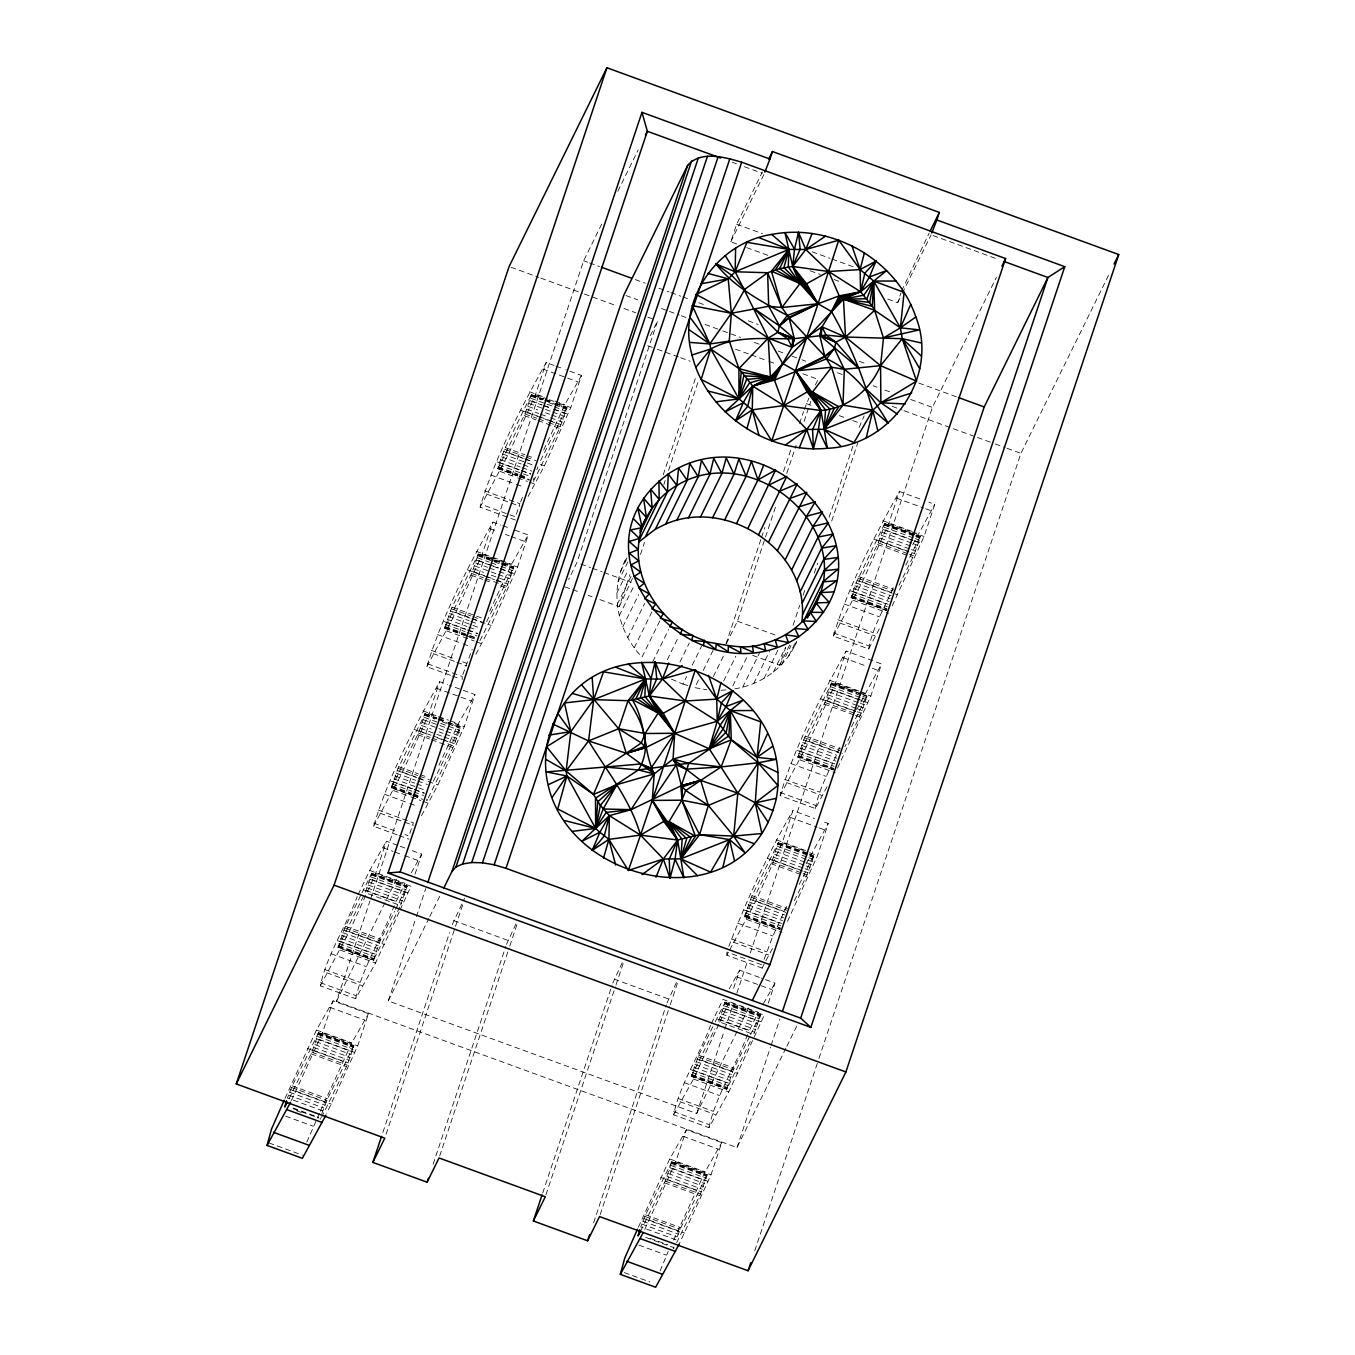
<?xml version="1.0" encoding="UTF-8"?>
<svg xmlns="http://www.w3.org/2000/svg" width="1355" height="1355" viewBox="0 0 1355 1355"><rect width="100%" height="100%" fill="white"/><g stroke="black" fill="none" stroke-linecap="round" stroke-linejoin="round"><path stroke-width="0.75" stroke-dasharray="5 3.75" d="M399.2 911.966L375.538 962.998L355.637 998.737L320.322 985.847C326.995 954.343 346.118 926.634 357.212 896.553M355.637 998.737C362.801 965.912 382.703 937.016 394.254 905.614M397.134 834.883L373.574 826.279C388.766 775.805 413.986 727.838 439.647 681.684L447.506 684.546M450.402 675.315L426.842 666.711C442.035 616.237 467.238 568.27 492.915 522.115L500.757 524.978M462.174 679.617L462.224 676.433L426.91 663.543M515.425 520.049L480.11 507.143C495.286 456.669 520.506 408.702 546.184 362.547L554.026 365.41M719.708 1022.263L728.939 1002.293L764.271 1015.2L728.804 1091.927L708.919 1127.682L673.587 1114.792C680.278 1083.272 699.383 1055.579 710.494 1025.481M708.919 1127.682C716.067 1094.857 735.985 1065.962 747.537 1034.543M726.856 955.224L726.907 952.04L762.238 964.946L762.171 968.114L726.856 955.224L755.819 901.041L782.208 842.725L792.929 810.612L814.507 818.505M827.058 786.747L815.439 808.545L780.107 795.656C795.3 745.165 820.52 697.198 846.181 651.044L881.512 663.95L870.791 696.063L836.238 770.944M815.439 808.545C819.216 786.391 831.953 766.761 840.32 746.08M879.293 628.923L868.707 648.977L833.376 636.088C848.569 585.597 873.772 537.63 899.449 491.475L921.044 499.368M868.707 648.977C872.654 626.146 885.899 605.956 894.452 584.598M399.759 907.139L373.37 960.339L338.039 947.45L344.763 927.904L361.057 894.656M373.37 960.339L380.078 940.793L394.559 911.271M391.307 787.882L398.014 768.336L425.148 713.526L418.424 733.089L391.307 787.882L410.938 795.046M428.299 797.841L453.756 745.978L460.124 728.329L460.463 726.432L448.454 722.3M474.25 638.899L444.576 628.313L471.692 573.521L478.4 553.958L499.995 561.851M479.941 640.627L506.296 588.002L513.376 568.761L513.731 566.864L501.96 562.562M750.28 1041.673L726.636 1089.284L691.321 1076.395L698.028 1056.832L714.339 1023.601M726.636 1089.284L733.36 1069.739L749.654 1036.49M744.573 916.827L751.297 897.264L778.414 842.471L771.706 862.017L744.573 916.827L779.904 929.716M794.386 900.719L807.038 874.923L812.035 861.628L813.745 855.361L809.579 854.09M833.41 769.979L797.841 757.259L824.958 702.466L831.682 682.903L867.014 695.793L860.29 715.355L844.91 746.74M289.191 1098.498L311.904 1052.225L318.611 1032.662L353.943 1045.552L347.236 1065.115L320.356 1119.738M371.846 873.687L407.211 885.984L400.487 905.547L365.173 892.657L371.846 873.687L407.178 886.577M444.576 628.313L451.283 608.768L478.4 553.958M517.458 475.91L497.827 468.745L499.538 462.478L505.28 447.607L531.431 394.559L543.44 398.692M497.827 468.745L524.961 413.953L531.668 394.39M533.396 481.482L559.547 428.434L566.644 409.193L567 407.296L555.228 402.994M640.627 1231.153L665.17 1181.154L671.894 1161.608L707.208 1174.497L700.501 1194.06L675.044 1245.906M725.111 1002.632L760.477 1014.929L753.77 1034.492L718.438 1021.585L725.111 1002.632L760.443 1015.522M797.841 757.259L804.548 737.696L831.682 682.903M886.441 610.58L851.109 597.691L854.802 585.75L884.696 523.504L914.388 534.073M851.109 597.691L878.226 542.898L884.934 523.335M899.076 585.309L913.558 555.787L918.555 542.491L920.265 536.224L916.336 534.802M659.733 621.03L641.999 657.09C616.965 631.176 608.446 589.29 626.823 557.312M320.153 1119.315L320.457 1118.011M426.673 800.195L426.994 798.874M673.418 1248.26L673.74 1246.956M533.514 479.738L534.09 477.807M291.477 1100.446L322.405 1032.933L333.127 1000.82L368.458 1013.709L357.737 1045.823L326.809 1113.353M320.322 985.847L349.285 931.664L375.674 873.365L386.395 841.252L398.167 845.537M373.574 826.279L402.537 772.096L428.925 713.797L439.647 681.684M426.842 666.711L455.805 612.545L482.194 554.229L492.915 522.115M480.11 507.143L509.074 452.977L535.462 394.661L546.184 362.547M785.917 1048.143L736.985 1147.583L336.43 1001.379L369.932 901.024M370.593 899.026L583.649 260.753L603.043 221.356M462.851 674.553L472.201 649.248M415.02 874.212L421.71 854.141L409.938 849.839M421.557 815.625L437.868 785.002L464.257 726.687L474.978 694.573L449.47 685.257M475.859 654.313L491.137 625.434L517.525 567.118L528.247 535.005L512.546 529.28M528.077 496.489L544.388 465.866L570.777 407.55L581.498 375.437L565.797 369.712M748.604 1007.985L696.69 1113.505L388.258 1000.939L415.714 918.69M416.375 916.674L425.758 888.592M382.872 1132.424L449.589 932.545M452.265 924.55L464.613 898.179M386.124 1134.169L454.857 928.294M455.517 926.295L463.529 902.311M736.747 243.985L730.785 241.817L736.646 224.253L762.34 172.034M433.109 1164.216L505.838 946.349M506.499 944.35L516.103 923.568M599.859 599.587L619.218 606.667L629.906 574.672M663.256 474.741L695.945 376.792M439.698 1155.967L509.09 948.094M509.768 946.095L517.762 922.094M619.218 606.667L632.48 578.416M640.492 554.432L644.489 542.44M663.848 484.48L665.186 480.483M668.523 470.49L698.536 380.535M542.711 1193.01L612.104 985.136M612.765 983.12L622.351 962.355M760.849 539.51L725.484 645.437L737.408 621.2L776.11 505.263M761.51 537.512L764.847 527.518M783.529 471.54L790.863 449.555M799.535 423.573L803.549 411.581M804.209 409.583L808.969 397.997M545.963 1194.754L615.356 986.863M616.017 984.865L623.368 962.88M786.781 473.285L796.13 445.304M804.125 421.32L810.798 401.334M887.745 299.099L897.688 302.724L900.939 292.968M901.583 291.02L929.242 232.958M593.609 1222.803L666.338 1004.919M667.016 1002.92L676.602 982.138M752.601 655.346L779.718 665.237L785.731 647.25M793.065 625.265L799.738 605.279M803.075 595.285L805.751 587.291M829.091 517.322L853.125 445.372M859.121 427.384L864.134 415.917M600.214 1214.554L669.59 1006.663M670.268 1004.665L677.602 982.68M814.338 573.046L817.675 563.036M831.682 521.065L857.715 443.119M728.804 946.4C746.774 899.72 767.76 853.887 792.929 810.612M644.76 1229.392L675.671 1161.862L686.392 1129.748L721.724 1142.655L711.002 1174.768L679.177 1244.127M733.631 988.252L739.661 970.18L759.291 977.345M780.107 795.656L809.071 741.473L835.459 683.157L846.181 651.044M833.376 636.088L862.339 581.905L888.728 523.606L899.449 491.475M696.69 1113.505L724.146 1031.257M724.806 1029.258L733.512 1003.174M736.866 993.147L747.57 961.051M750.264 953.022L932.392 407.398L996.365 277.385M764.118 959.306L772.892 936L787.916 903.734M768.285 1003.157L774.992 983.086L761.256 978.073M787.509 921.315L817.522 855.632L828.244 823.518L822.366 821.367M892.234 605.854L924.059 536.495L934.781 504.382L928.886 502.231M736.985 1147.583L770.487 1047.229M771.164 1045.213L779.87 1019.129M754.769 1250.733L818.301 1060.406M818.962 1058.39L1020.925 453.349L1109.423 273.49M321.812 1113.641L327.554 1098.77L353.943 1045.552M318.611 1032.662L292.223 1085.863L287.446 1097.99L322.761 1110.88M671.894 1161.608L645.505 1214.808L640.712 1226.936L676.043 1239.825L680.82 1227.698L707.208 1174.497M536.868 469.711L537.935 466.865M520.591 501.96L523.369 494.948M306.84 1141.977L319.543 1113.099M660.105 1270.922L668.218 1251.393M734.884 688.797C761.544 684.58 786.493 666.796 796.588 641.389M543.745 449.911L564.832 404.654L581.498 375.437M358.076 894.639L369.712 870.452L386.395 841.252M489.629 611.393L511.563 564.205L528.247 535.005M285.075 1098.295L316.443 1030.02L333.127 1000.82M438.935 765.219L458.295 723.773L474.978 694.573M400.047 910.052L410.988 886.255L375.674 873.365M320.407 1111.185L351.775 1042.91L368.458 1013.709M711.341 1023.567L722.977 999.397L758.309 1012.287L749.247 1030.715L713.916 1017.825M673.587 1114.792L693.489 1079.037L718.861 1024.177M638.341 1227.24L669.726 1158.965L686.392 1129.748M673.672 1240.13L705.057 1171.855L721.724 1142.655M486.614 621.657L513.731 566.864M433.346 781.225L460.463 726.432M617.812 191.326L638.12 150.049M540.611 460.497L567 407.296M361.971 892.793L371.88 873.094M338.039 947.45L364.444 894.249M650.298 335.684L657.649 320.762L576.908 562.613L568.643 579.398M336.43 1001.379L396.439 879.429M411.243 872.891L421.71 854.141M395.474 909.408L407.211 885.984M730.785 241.817L764.186 173.931M388.258 1000.939L428.874 918.385M429.806 916.505L439.952 895.858M620.692 571.302L626.298 559.92M617.965 582.074L628.229 561.19M616.796 593.202L627.992 570.421M617.219 604.499L631.227 576.044M619.218 615.814L634.157 585.445M622.775 626.891L638.645 594.642M627.822 637.595L644.624 603.449M634.259 647.724L651.992 611.664M652.754 661.748L668.625 629.499M667.321 659.665L678.516 636.884M815.388 384.939L818.149 379.349L800.432 372.879M679.922 662.087L689.255 643.1M671.521 679.16L682.903 684.089L686.646 676.501M692.253 665.119L701.585 646.132M698.486 680.041L694.759 687.646L706.87 689.763M703.16 670.556L713.424 649.689M713.391 676.484L724.603 653.703M897.688 302.724L901.397 295.187M902.328 293.307L931.088 234.855M723.689 680.921L735.816 656.26M732.869 685.782L747.808 655.413M742.642 687.273L759.444 653.127M753.702 683.547L769.572 651.281M764.017 678.449L778.024 649.994M773.4 672.08L785.527 647.419M779.718 665.237L791.659 641M781.7 664.543L791.032 645.573M788.746 655.956L795.283 642.677M794.47 646.487L796.334 642.693M912.66 544.642L934.781 504.382M905.784 565.238L920.265 536.224M856.682 709.732L881.512 663.95M851.601 726.67L867.014 695.793M729.193 988.93L739.661 970.18M715.254 1021.738L725.145 1002.039M691.321 1076.395L714.966 1028.767M806.14 863.779L828.244 823.518M799.264 884.375L813.745 855.361M762.171 968.114L764.931 962.507M765.863 960.627L772.757 948.06M763.492 1003.564L774.992 983.086M750.568 1034.627L760.477 1014.929M786.849 1046.263L796.994 1025.633M426.876 800.619L427.384 799.704M673.621 1248.683L674.129 1247.769L644.692 1237.03M624.96 561.106L626.857 557.955M721.012 690.271L727.008 689.847M682.903 684.089L690.813 686.46M732.496 162.363L736.459 163.82M744.386 166.699L762.204 173.203M933.07 235.567L996.433 258.703M736.646 224.253L762.475 233.67M812.153 251.81L830.022 258.331M832.021 259.059L855.852 267.765M746.673 247.609L768.539 255.587M810.256 270.814L820.198 274.438M834.104 279.52L840.066 281.704M583.649 260.753L587.613 262.193M589.594 262.921L599.52 266.545M635.207 279.57L645.132 283.178M659.004 288.259L668.913 291.867M670.894 292.595L680.82 296.22M682.801 296.931L690.728 299.828M698.672 302.724L704.617 304.892M748.231 320.813L758.156 324.438M859.29 361.345L867.217 364.241M918.775 383.059L956.444 396.812M625.925 295.542L637.798 299.878M661.528 308.534L667.456 310.702M669.421 311.413L679.312 315.038M681.294 315.749L687.222 317.917M705.023 324.404L720.826 330.18M722.808 330.908L740.609 337.395M754.447 342.459L762.357 345.339M778.177 351.114L784.105 353.282M792.014 356.162L799.924 359.041M801.889 359.769L805.852 361.209M837.492 372.761L845.385 375.64M873.077 385.752L877.024 387.191M884.934 390.071L892.843 392.967M910.645 399.454L932.392 407.398M511.089 267.274L538.816 277.385M540.797 278.114L582.379 293.29M584.361 294.018L616.051 305.586M623.977 308.466L635.851 312.802M647.741 317.138L653.686 319.323M735.494 349.184L749.264 354.197M751.246 354.925L766.981 360.667M768.946 361.379L776.822 364.258M892.2 406.365L902.091 409.989M904.073 410.7L975.38 436.733M977.361 437.445L993.198 443.237M995.18 443.966L1005.088 447.573M1007.07 448.302L1020.925 453.349M647.656 345.711L655.397 348.54M657.327 349.251L678.652 357.026M680.583 357.737L690.271 361.26M806.208 403.587L813.965 406.415M839.152 415.612L844.961 417.73M852.702 420.558L860.459 423.387M555.99 366.121L563.832 368.983M542.949 369.085L578.28 381.991M896.231 498.03L923.704 508.057M925.668 508.769L931.562 510.92M529.5 391.747L543.236 396.761M555.008 401.063L564.832 404.654M882.766 520.693L916.132 532.871M535.462 394.661L547.234 398.963M549.198 399.674L557.041 402.537M559.005 403.248L570.777 407.55M888.728 523.606L910.323 531.482M912.288 532.193L924.059 536.495M545.404 399.403L553.263 402.283M531.431 394.559L543.203 398.861M545.167 399.573L553.009 402.435M554.974 403.163L566.763 407.465M884.696 523.504L920.028 536.394M531.634 394.983L543.406 399.285M545.371 399.996L553.213 402.858M555.177 403.587L566.966 407.889M884.9 523.928L914.337 534.666M916.302 535.394L920.231 536.817M530.923 395.474L542.694 399.776M544.659 400.487L566.255 408.363M884.205 524.419L913.643 535.157M915.607 535.869L919.52 537.308M531.312 396.287L541.136 399.877M548.978 402.74L552.908 404.18M554.873 404.891L566.644 409.193M884.595 525.232L914.032 535.987M915.997 536.699L919.91 538.121M530.754 398.235L552.332 406.11M554.297 406.822L566.068 411.124M884.019 527.163L913.456 537.918M915.421 538.629L919.351 540.069M532.244 401.199L542.051 404.789M544.016 405.501L551.858 408.363M553.822 409.091L567.559 414.105M885.509 530.144L912.982 540.171M914.947 540.882L920.841 543.033M529.957 400.657L541.729 404.959M543.694 405.67L551.553 408.549M553.518 409.261L565.289 413.563M883.24 529.602L912.677 540.34M914.642 541.068L918.555 542.491M529.009 403.417L550.604 411.31M552.569 412.022L564.341 416.324M882.291 532.363L911.729 543.118M913.693 543.829L917.606 545.252M527.959 406.331L537.783 409.904M545.625 412.784L549.554 414.207M551.519 414.935L563.29 419.22M881.241 535.276L916.573 548.165M526.892 409.176L538.663 413.478M540.628 414.19L548.487 417.052M550.452 417.78L562.223 422.066M880.157 538.121L909.611 548.86M911.559 549.588L915.489 551.011M525.876 411.785L537.647 416.07M539.612 416.798L561.19 424.674M879.141 540.713L914.473 553.619M520.439 410.175L547.911 420.202M549.876 420.914L555.77 423.065M873.704 539.121L909.036 552.01M524.961 413.953L536.732 418.255M538.697 418.966L546.539 421.828M548.504 422.54L560.293 426.842M878.226 542.898L907.664 553.636M909.628 554.347L913.558 555.787M524.233 415.545L536.004 419.847M537.969 420.558L559.547 428.434M877.498 544.49L912.83 557.379M505.28 447.607L524.91 454.755M526.858 455.483L534.717 458.346M858.545 576.536L893.877 589.425M504.551 449.199L524.165 456.364M526.13 457.075L535.953 460.649M857.817 578.128L893.148 591.034M509.074 452.977L522.81 457.99M524.775 458.701L532.617 461.564M540.476 464.426L544.388 465.866M862.339 581.905L897.671 594.811M503.637 451.367L523.267 458.532M525.232 459.243L533.074 462.106M856.902 580.313L892.234 593.202M502.603 453.959L534.005 465.426M855.886 582.904L891.2 595.793M501.536 456.821L521.167 463.986M523.132 464.697L530.974 467.56M854.802 585.75L890.133 598.656M500.486 459.718L520.117 466.882M522.082 467.594L531.888 471.184M853.769 588.663L889.083 601.552M499.538 462.478L519.168 469.643M521.133 470.371L530.94 473.945M852.82 591.424L888.135 604.313M497.268 461.936L530.635 474.115M850.534 590.882L885.865 603.771M498.759 464.917L528.196 475.656M852.024 593.863L887.356 606.752M498.183 466.848L517.813 474.013M519.778 474.724L527.62 477.604M851.465 595.793L886.78 608.683M498.572 467.678L518.203 474.826M520.168 475.554L528.01 478.417M851.855 596.607L887.169 609.496M497.878 468.152L517.491 475.317M519.456 476.045L529.28 479.619M851.143 597.098L886.475 609.987M498.081 468.576L517.695 475.74M519.659 476.469L527.518 479.331M851.346 597.521L886.678 610.411M519.422 476.638L529.229 480.212M499.995 471.388L515.696 477.129M517.661 477.841L527.485 481.432M529.432 482.143L535.327 484.294M853.277 600.333L888.592 613.222M490.832 475.029L514.375 483.633M516.34 484.345L524.182 487.207M844.097 603.974L879.429 616.864M484.565 490.815L519.88 503.704L515.493 516.865L480.161 503.975M837.83 619.76L873.162 632.649M486.547 494.05L519.913 506.228M839.812 622.995L875.144 635.885M833.444 632.904L868.775 645.81M502.722 525.689L510.581 528.552M489.697 528.653L497.539 531.516M505.398 534.395L509.311 535.818M511.275 536.529L525.012 541.56M842.962 657.598L864.558 665.474M872.4 668.337L878.294 670.488M580.787 564.036L590.475 567.576M592.406 568.27L602.094 571.81M604.025 572.521L631.159 582.413M737.408 621.2L778.092 636.054M476.232 551.316L511.563 564.205M829.514 680.261L864.846 693.15M482.194 554.229L503.789 562.105M505.754 562.816L517.525 567.118M835.459 683.157L870.791 696.063M478.163 554.127L499.758 562.003M501.723 562.732L513.494 567.017M831.445 683.072L866.76 695.962M478.366 554.551L513.697 567.44M831.648 683.496L861.086 694.234M863.05 694.963L866.963 696.385M477.654 555.042L489.443 559.344M491.408 560.055L499.25 562.918M501.215 563.646L512.986 567.931M564.984 586.867L570.794 588.985M572.725 589.696L580.482 592.525M588.222 595.353L592.101 596.759M830.937 683.987L856.445 693.303M478.061 555.855L499.639 563.748M501.604 564.459L513.376 568.761M831.326 684.8L860.764 695.538M862.729 696.267L866.658 697.69M477.485 557.803L489.257 562.088M491.221 562.816L499.08 565.679M501.028 566.39L512.817 570.692M830.751 686.731L860.188 697.486M862.153 698.198L866.082 699.637M478.976 560.767L486.818 563.629M488.782 564.357L498.606 567.931M500.554 568.66L514.307 573.673M832.241 689.712L867.573 702.601M476.706 560.225L498.284 568.118M500.249 568.829L512.021 573.131M829.971 689.17L859.409 699.908M861.374 700.637L865.303 702.059M475.757 562.986L487.529 567.288M489.494 567.999L497.336 570.878M499.301 571.59L511.072 575.892M829.023 691.931L858.46 702.669M860.425 703.397L864.355 704.82M474.707 565.899L496.286 573.775M498.25 574.486L510.039 578.788M827.973 694.844L857.41 705.582M859.375 706.294L863.304 707.733M473.623 568.744L483.447 572.335M491.289 575.198L508.955 581.634M826.906 697.69L856.343 708.428M858.308 709.139L862.237 710.579M472.607 571.353L484.379 575.638M486.343 576.366L494.185 579.229M496.15 579.94L507.939 584.242M825.873 700.281L855.31 711.036M857.275 711.748L861.204 713.187M467.17 569.744L494.643 579.771M496.608 580.482L502.502 582.633M820.452 698.689L855.767 711.578M471.692 573.521L483.464 577.823M485.429 578.534L507.024 586.41M824.958 702.466L860.29 715.355M470.964 575.113L482.736 579.415M484.7 580.126L492.559 582.989M500.401 585.851L506.296 588.002M824.23 704.058L853.667 714.796M855.632 715.508L859.561 716.947M452.011 607.159L481.448 617.914M805.293 736.104L840.608 748.993M451.283 608.768L470.913 615.932M472.878 616.644L480.72 619.506M804.548 737.696L839.88 750.602M455.805 612.545L491.137 625.434M809.071 741.473L842.437 753.651M450.368 610.936L469.999 618.1M471.963 618.812L481.77 622.402M803.651 739.881L838.965 752.77M449.352 613.527L468.966 620.692M470.93 621.42L478.789 624.282M802.617 742.472L835.984 754.65M448.268 616.39L477.705 627.128M801.55 745.318L836.865 758.224M447.235 619.286L466.848 626.45M468.813 627.162L476.672 630.041M800.5 748.231L835.832 761.12M446.286 622.047L465.9 629.211M467.865 629.923L477.688 633.513M799.552 750.992L834.883 763.881M444 621.505L465.595 629.381M467.56 630.109L477.366 633.683M797.282 750.45L832.597 763.339M445.49 624.486L465.121 631.65M467.085 632.362L476.892 635.952M798.773 753.414L834.087 766.32M444.931 626.417L474.369 637.172M798.197 755.362L833.528 768.251M445.321 627.23L474.758 637.985M798.586 756.175L833.918 769.064M444.609 627.721L464.24 634.885M466.205 635.614L474.047 638.476M797.875 756.666L833.206 769.555M446.743 630.956L474.216 640.983M476.181 641.711L482.058 643.862M800.009 759.901L835.341 772.79M437.563 634.597L461.107 643.202M463.071 643.913L470.93 646.775M790.829 763.543L826.16 776.432M431.296 650.383L454.857 658.97M462.699 661.85L466.628 663.273M784.562 779.328L819.894 792.218M433.278 653.618L454.874 661.511M456.838 662.222L466.645 665.796M786.561 782.563L821.875 795.453M780.175 792.472L815.507 805.378M452.35 676.026L460.209 678.889M436.429 688.221L471.76 701.111M789.694 817.167L817.184 827.194M819.148 827.905L825.026 830.056M422.98 710.884L436.716 715.897M438.681 716.626L448.488 720.199M450.453 720.911L458.295 723.773M776.246 839.829L807.648 851.279M428.925 713.797L436.784 716.66M438.749 717.371L446.591 720.233M454.45 723.113L464.257 726.687M782.208 842.725L807.716 852.041M809.68 852.769L817.522 855.632M424.911 713.695L436.92 717.828M438.647 718.709L446.727 721.402M778.177 842.641L807.851 853.21M425.097 714.119L436.886 718.421M438.851 719.132L446.693 721.995M448.657 722.723L460.429 727.008M778.38 843.064L807.817 853.802M809.782 854.514L813.711 855.954M424.403 714.61L436.174 718.912M438.139 719.624L459.735 727.5M777.668 843.555L813 856.445M424.793 715.423L434.599 719.014M442.458 721.876L446.388 723.316M448.336 724.027L460.124 728.329M778.058 844.368L807.495 855.107M809.46 855.835L813.39 857.258M424.217 717.371L459.548 730.26M777.499 846.299L806.936 857.054M808.901 857.766L812.814 859.206M423.438 719.793L445.338 727.5M446.981 728.397L461.039 733.241M776.703 848.738L806.462 859.307M808.105 860.205L814.304 862.17M422.489 722.554L444.084 730.447M446.032 731.158L457.821 735.46M775.754 851.499L805.192 862.237M807.157 862.966L811.086 864.388M421.439 725.467L431.246 729.041M439.105 731.92L443.034 733.343M444.999 734.054L456.771 738.356M774.704 854.412L804.159 865.151M806.106 865.862L810.036 867.302M420.372 728.312L441.95 736.188M443.915 736.917L455.687 741.202M773.637 857.258L803.075 867.996M805.039 868.707L808.969 870.147M419.339 730.921L431.11 735.206M433.075 735.934L454.67 743.81M772.621 859.849L802.058 870.604M804.023 871.316L807.936 872.739M413.902 729.312L429.603 735.037M437.462 737.899L441.391 739.339M443.356 740.05L449.233 742.201M767.184 858.257L802.516 871.146M418.424 733.089L430.213 737.391M432.177 738.102L440.019 740.965M447.878 743.827L453.756 745.978M771.706 862.017L801.144 872.772M803.109 873.484L807.038 874.923M417.696 734.681L429.467 738.983M431.432 739.695L453.027 747.57M770.978 863.626L806.293 876.516M398.76 766.727L418.373 773.891M420.338 774.62L428.197 777.482M752.025 895.672L787.357 908.561M398.014 768.336L417.645 775.5M419.61 776.212L429.416 779.786M751.297 897.264L786.611 910.17M402.537 772.096L416.273 777.126M418.238 777.838L426.097 780.7M428.061 781.412L437.868 785.002M755.819 901.041L783.292 911.068M397.117 770.504L416.73 777.668M418.695 778.38L426.554 781.242M750.382 899.449L785.714 912.338M396.083 773.095L415.714 780.26M417.679 780.988L427.486 784.562M749.349 902.04L784.68 914.93M395.016 775.958L414.63 783.122M416.595 783.834L424.454 786.696M748.282 904.886L783.613 917.792M393.966 778.854L423.404 789.592M747.232 907.799L782.563 920.689M393.018 781.615L412.648 788.779M414.613 789.491L424.42 793.082M746.283 910.56L781.615 923.449M390.748 781.073L412.327 788.949M414.291 789.677L424.098 793.251M744.014 910.018L779.345 922.907M392.239 784.054L411.852 791.218M413.817 791.93L423.624 795.504M745.504 912.982L780.836 925.888M391.663 785.985L411.293 793.149M413.241 793.861L421.1 796.723M744.928 914.93L780.26 927.819M392.052 786.798L411.683 793.962M413.648 794.691L421.49 797.553M745.318 915.743L780.649 928.632M391.341 787.289L410.971 794.453M412.936 795.182L420.778 798.044M744.623 916.234L779.938 929.123M391.544 787.712L411.175 794.877M413.139 795.605L420.982 798.468M744.827 916.658L780.141 929.547M412.902 795.758L422.709 799.348M393.475 790.524L409.176 796.266M411.141 796.977L420.948 800.551M422.912 801.279L428.807 803.43M746.74 919.469L782.072 932.359M384.295 794.166L407.855 802.77M409.82 803.481L417.662 806.344M737.577 923.111L772.892 936M378.028 809.951L413.36 822.841L408.973 836.001L405.043 834.561M731.31 938.896L766.625 951.786M380.027 813.186L413.394 825.364M733.292 942.132L768.624 955.021M373.641 823.112L397.201 831.699M399.098 835.595L408.905 839.168M400.132 846.265L407.974 849.128M383.16 847.79L392.984 851.38M394.949 852.092L402.791 854.954M404.755 855.666L418.492 860.679M736.443 976.735L771.774 989.624M369.712 870.452L405.043 883.341L395.982 901.769L360.65 888.88M371.643 873.264L406.974 886.153M724.908 1002.209L760.24 1015.098M371.135 874.178L406.466 887.068M724.4 1003.123L759.732 1016.013M371.524 874.991L406.856 887.898M724.806 1003.936L760.121 1016.826M370.965 876.939L406.28 889.829M724.231 1005.867L759.562 1018.774M372.456 879.903L407.77 892.793M725.721 1008.848L761.053 1021.738M370.169 879.361L405.501 892.251M723.451 1008.306L758.766 1021.196M369.221 882.122L404.552 895.028M722.503 1011.067L757.818 1023.957M368.17 885.035L403.502 897.925M721.453 1013.963L756.784 1026.87M367.103 887.881L402.435 900.77M720.369 1016.826L755.7 1029.715M453.603 920.553L507.837 940.353M614.103 979.123L668.337 998.923M366.07 890.472L401.402 903.379M719.353 1019.417L754.684 1032.307M345.491 926.295L380.823 939.201M698.757 1055.24L734.088 1068.13M344.763 927.904L380.078 940.793M698.028 1056.832L733.36 1069.739M349.285 931.664L384.6 944.57M702.551 1060.609L737.882 1073.499M343.848 930.072L379.18 942.961M697.114 1059.017L732.445 1071.907M342.815 932.663L378.147 945.57M696.097 1061.609L731.412 1074.498M341.748 935.526L377.08 948.415M695.013 1064.454L730.345 1077.344M340.698 938.422L376.029 951.312M693.98 1067.367L729.295 1080.257M339.749 941.183L375.081 954.072M693.032 1070.128L728.346 1083.018M337.48 940.641L372.811 953.53M690.745 1069.586L726.077 1082.476M338.97 943.622L374.302 956.511M692.236 1072.55L727.567 1085.457M338.394 945.553L373.726 958.442M691.677 1074.498L726.991 1087.388M338.784 946.366L374.115 959.272M692.066 1075.311L727.381 1088.201M338.089 946.857L373.404 959.763M691.355 1075.802L726.687 1088.692M338.293 947.28L373.607 960.187M691.558 1076.226L726.89 1089.115M340.207 950.092L375.538 962.998M693.489 1079.037L728.804 1091.927M331.043 953.734L366.358 966.623M684.309 1082.679L719.64 1095.568M324.777 969.519L360.091 982.409M678.042 1098.465L713.374 1111.354M326.758 972.755L362.09 985.644M680.024 1101.7L715.355 1114.589M320.373 982.68L355.704 995.569M673.655 1111.608L708.97 1124.514M329.909 1007.358L365.223 1020.247M683.174 1136.303L718.506 1149.192M316.443 1030.02L351.775 1042.91M669.726 1158.965L705.057 1171.855M322.405 1032.933L357.737 1045.823M675.671 1161.862L711.002 1174.768M318.374 1032.832L353.706 1045.721M671.657 1161.777L706.971 1174.666M318.577 1033.255L353.909 1046.145M671.843 1162.2L707.174 1175.09M317.866 1033.746L353.198 1046.636M671.148 1162.692L706.48 1175.581M318.273 1034.559L353.587 1047.466M671.538 1163.505L706.87 1176.394M317.697 1036.507L353.028 1049.397M670.962 1165.436L706.294 1178.325M319.187 1039.471L354.519 1052.361M672.453 1168.417L707.784 1181.306M316.918 1038.929L352.232 1051.819M670.183 1167.875L705.515 1180.764M315.969 1041.69L351.284 1054.597M669.235 1170.635L704.566 1183.525M314.919 1044.603L350.234 1057.493M668.184 1173.532L703.516 1186.438M313.835 1047.449L349.167 1060.338M667.117 1176.394L702.449 1189.284M312.819 1050.04L348.15 1062.947M666.084 1178.986L701.416 1191.875M307.382 1048.448L342.713 1061.338M660.647 1177.393L695.979 1190.283M311.904 1052.225L347.236 1065.115M665.17 1181.154L700.501 1194.06M311.176 1053.817L346.507 1066.707M664.441 1182.763L699.773 1195.652M292.223 1085.863L327.554 1098.77M645.505 1214.808L680.82 1227.698M291.494 1087.472L326.826 1100.362M644.76 1216.4L680.091 1229.29M296.017 1091.232L331.348 1104.139M649.282 1220.178L684.614 1233.067M290.58 1089.64L325.911 1102.53M643.862 1218.568L679.177 1231.475M289.564 1092.232L324.878 1105.138M642.829 1221.177L678.161 1234.066M288.48 1095.077L323.811 1107.984M641.762 1224.022L677.077 1236.912M292.985 1107.984L318.493 1117.299M650.18 1238.351L667.846 1244.805M293.374 1108.796L318.882 1118.112M296.593 1110.727L302.487 1112.878M285.617 1116.164L313.107 1126.191M638.899 1245.11L666.372 1255.137M269.086 1142.959L302.436 1155.138M624.316 1272.616L649.824 1281.932"/><path stroke-width="1.5" d="M735.579 248.304L735.189 271.762L768.234 338.123L782.682 363.479L795.639 370.88L825.551 409.938L824.196 429.315L827.295 448.285C890.675 445.981 939.472 376.978 915.861 316.968C896.366 259.212 831.259 222.762 771.774 234.449C716.93 242.613 676.653 300.962 691.999 354.993C706.328 413.732 767.862 454.128 827.295 448.285L818.42 429.687L820.978 410.497L812.424 392.103L831.563 367.256L844.334 369.271L880.581 365.664L916.522 381.161L880.869 402.774L872.925 410.074L853.972 442.594L824.196 429.315L806.733 429.45L771.757 440.9L752.279 409.854L739 398.895L701.128 379.468L710.748 348.98L709.834 343.967L692.286 305.603L731.327 313.276L768.708 306.264L781.92 307.517L818.047 303.757L839.236 295.847L860.611 291.782L886.627 270.56L869.385 276.996L860.611 291.782L843.471 299.133L770.368 377.046L752.753 386.141L725.179 411.818L743.218 402.774L752.753 386.141L771.656 378.079L782.682 363.479L792.082 347.303L794.301 338.631L789.169 318.019L781.92 307.517L767.624 272.745L735.189 271.762L715.914 263.954C734.122 287.158 761.595 301.64 787.272 315.478L818.047 303.757L831.428 311.498C852.668 348.658 868.538 389.173 877.803 430.975M325.911 1115.182L302.385 1158.305L267.054 1145.415L271.508 1129.088L284.211 1100.209M679.177 1244.127L655.651 1287.25L620.319 1274.361L624.774 1258.016L637.494 1229.154M603.5 858.291L608.903 839.372L609.377 815.659L600.384 805.429L593.49 794.403L566.119 770.961L546.59 746.774C574.927 600.926 799.941 661.376 776.381 798.298C744.064 936.39 528.772 877.938 546.59 746.774L570.845 731.615L593.71 699.637L603.517 671.86L645.522 678.957L662.443 679.024L695.386 669.726L716.727 699.112L730.311 710.579L757.005 757.343L758.123 762.78L755.26 802.854L761.9 833.528L733.648 836.086L699.603 834.646L677.602 840.032L640.492 835.103L608.903 839.372L592.186 850.364L599.842 832.292L609.377 815.659L631.057 809.663L681.345 785.68L700.687 780.429L721.199 766.913L758.123 762.78L775.975 759.393L757.005 757.343L731.26 739.83L717.235 721.3L685.257 701.009L662.443 679.024L655.092 661.867L651.128 678.669L649.333 695.979L658.191 713.069L674.671 733.275L709.19 748.773L737.848 793.149L755.26 802.854L773.146 810.68M746.876 428.756L752.279 409.854L752.753 386.141L738.915 368.594L729.261 341.138L731.327 313.276L728.228 278.842L735.189 271.762L788.898 249.422L805.802 249.506L838.745 240.191L860.103 269.577L873.687 281.044L900.381 327.825L902.261 338.699L916.522 381.161M646.013 535.513L667.49 491.882L668.286 473.928C769.301 406.94 907.799 555.787 798.857 636.698C697.842 703.668 559.327 554.822 668.286 473.928L676.873 485.513L655.397 529.144L639.103 541.797M752.652 710.545L730.311 710.579L731.26 739.83L758.123 762.78L777.922 785.494L755.26 802.854L733.648 836.086L729.549 839.609L680.82 858.85L663.357 858.985L628.381 870.435L608.903 839.372L599.842 832.292L581.803 841.336L595.624 828.43L606.193 812.407L631.057 809.663L654.211 773.908L673.079 759.054L709.19 748.773L717.235 721.3L726.009 706.514L743.251 700.095L730.311 710.579L728.922 735.867L688.797 763.272L676.45 764.779L673.079 759.054L674.671 733.275L695.386 669.726M896.028 281.027L873.687 281.044L872.298 306.332L874.636 310.312L883.494 337.937L880.581 365.664L880.869 402.774L897.417 414.105M777.787 772.469L758.123 762.78L737.848 793.149L700.687 780.429L685.715 790.507L681.853 800.178L669.048 821.638L677.602 840.032L675.044 859.222L683.919 877.803L680.82 858.85L682.175 839.473L669.048 821.638L663.781 821.452L640.492 835.103L628.381 870.435M651.128 678.669L641.609 662.188L645.522 678.957L631.989 699.332C646.64 722.367 642.795 750.196 654.211 773.908L652.263 800.415L640.492 835.103L663.357 858.985L670.014 878.311L675.044 859.222M707.869 273.405L728.228 278.842L696.03 294.408L731.327 313.276L768.234 338.123L792.082 347.303L792.794 338.75L777.889 332.246L754.6 308.991L779.413 325.861L794.301 338.631L826.042 335.091L845.52 337.022L902.261 338.699L921.163 342.934M743.218 402.774L735.562 420.829L752.279 409.854L783.868 405.568L820.978 410.497C847.451 408.651 870.503 389.766 880.581 365.664L845.52 337.022L821.994 326.826L821.232 335.193L835.95 342.222L858.037 367.611L819.741 335.278L821.994 326.826L840.676 296.897L860.611 291.782L872.298 306.332L843.471 299.133L839.236 295.847L828.633 271.491L805.802 249.506L798.468 232.349L794.504 249.151L792.709 266.461L799.958 283.551L818.047 303.757L771.757 440.9M639.899 530.754C647.555 512.495 659.309 495.405 676.873 485.513L678.601 468.068L687.188 480.415L665.712 524.063L655.397 529.144M801.855 621.826C811.137 552.078 728.363 496.76 665.712 524.063M811.272 612.341C862.661 531.651 753.041 438.868 676.873 485.513M772.486 746.486L757.005 757.343L760.731 721.893L730.311 710.579L717.235 721.3L674.671 733.275L645.81 747.57L626.264 753.261L605.177 767.032L546.37 771.91L566.881 776.009L593.49 794.403L616.948 784.63L654.211 773.908L650.84 768.183L640.932 763.983L626.264 753.261L588.544 740.931L552.654 723.926M687.188 480.415L689.729 463.461L698.248 476.689L676.789 520.32M703.414 645.641L704.38 640.441C656.023 624.57 621.894 565.391 646.42 517.475L643.557 498.217L652.145 508.006L640 532.667M730.311 710.579L723.519 728.296L709.19 748.773L720.487 724.722L730.311 710.579L726.331 732.005L709.19 748.773L731.26 739.83L721.199 766.913L686.274 769.166L676.45 764.779M845.52 337.022L874.636 310.312L873.687 281.044L863.846 295.187L843.471 299.133L874.636 310.312L900.381 327.825L919.351 329.875L883.494 337.937L900.381 327.825L904.107 292.358L873.687 281.044L869.707 302.487L843.471 299.133L845.52 337.022L835.95 342.222L834.392 348.557L826.55 358.821L774.433 380.145L752.753 386.141L747.655 406.415L735.562 420.829M698.248 476.689L701.5 460.209L709.885 474.385L688.408 518.016M840.896 446.218L824.196 429.315L842.979 405.128L831.563 367.256L824.738 356.162L819.741 335.278L835.95 342.222L826.042 335.091L821.994 326.826L792.082 347.303L794.301 338.631L777.889 332.246L768.234 338.123L738.915 368.594L739 398.895L715.914 401.825M821.994 326.826L820.029 335.261L835.95 342.222M792.082 347.303L787.949 339.004L777.889 332.246L779.413 325.861L787.272 315.478M709.885 474.385L713.729 458.346L721.876 473.556L700.399 517.187M722.943 867.014L729.549 839.609L699.603 834.646L681.853 800.178L681.345 785.68L676.28 764.813L673.079 759.054L688.797 763.272L721.199 766.913M866.319 437.496L872.925 410.074L842.979 405.128L844.334 369.271L834.392 348.557L824.738 356.162L795.639 370.88L807.157 391.917L820.978 410.497L824.196 429.315L872.925 410.074L888.202 423.15C872.654 397.371 855.056 371.592 826.55 358.821M592.203 677.839L593.71 699.637L588.544 740.931C607.176 771.537 630.549 800.043 640.492 835.103L609.377 815.659L604.279 835.95L592.186 850.364M726.009 706.514L732.665 690.644L721.47 702.703L717.235 721.3L716.727 699.112L721.029 682.361M839.236 295.847L831.428 311.498L842.082 297.998L860.611 291.782L860.103 269.577L864.405 252.826M824.196 429.315L834.477 408.041L812.424 392.103L830.056 409.125L824.196 429.315L838.796 406.703L812.424 392.103L807.157 391.917L783.868 405.568L774.433 380.145L782.682 363.479L773.028 379.129L752.753 386.141L783.868 405.568L806.733 429.45L813.39 448.776L818.42 429.687M732.665 690.644L716.727 699.112L685.257 701.009L649.333 695.979L628.059 700.704L593.71 699.637L564.493 702.94L570.845 731.615L566.119 770.961L566.881 776.009L557.752 808.986L595.624 828.43L599.842 832.292M721.876 473.556L726.246 457.905L734.02 474.199L712.561 517.847M688.797 763.272L681.345 785.68L685.715 790.507L708.343 805.412L733.648 836.086L744.827 852.668L729.549 839.609L710.596 872.129L680.82 858.85L686.68 838.643L669.048 821.638L695.42 836.238L680.82 858.85L697.52 875.736M572.538 831.343L595.624 828.43L595.539 798.129L638.357 769.962C652.991 746.656 642.456 721.266 628.059 700.704L645.522 678.957L628.398 663.967M734.02 474.199L738.882 458.871L746.131 476.316L724.654 519.964M286.498 1100.751L284.787 1107.018L287.362 1102.225M838.745 240.191L818.047 303.757L789.169 318.019L779.413 325.861L768.708 306.264L767.624 272.745L779.582 268.612L792.709 266.461L828.633 271.491L860.103 269.577L876.024 261.108L869.385 276.996M639.763 1229.696L638.053 1235.963L640.627 1231.153M533.362 1220.991L545.303 1196.753L439.037 1157.966L427.113 1182.204L372.862 1162.404L384.786 1138.166L236.261 1083.949L509.107 266.545L606.921 67.75L1118.739 254.554L845.893 1071.957L748.079 1270.753L599.537 1216.553L587.613 1240.79L533.362 1220.991L542.034 1195.008M236.261 1083.949L334.075 885.154L606.921 67.75M768.759 158.975L772.435 151.523L939.337 212.43L936.813 219.967L1064.776 266.664L810.849 1027.378L388.038 873.043L641.965 112.346L769.928 159.043L764.898 172.068M388.038 873.043L400.132 871.926L647.351 131.283L641.965 112.346M427.757 882.579L623.961 294.831L687.663 165.361C701.026 150.168 724.942 157.332 741.71 162.21L1005.63 258.551L769.928 964.658L752.313 1000.447M443.644 888.355L451.96 871.468L687.663 165.361M451.96 871.468L455.941 867.014L691.643 160.906M455.941 867.014L462.699 863.948L698.384 157.841M462.699 863.948L471.743 862.525L707.446 156.401M372.862 1162.404L381.534 1136.422M471.743 862.525L482.482 862.796L718.167 156.689M482.482 862.796L494.168 864.778L729.854 158.671M494.168 864.778L506.008 868.318L741.71 162.21M427.113 1182.204L428.434 1178.206M769.928 159.043L772.435 151.523M587.613 1240.79L589.611 1234.795M782.546 1011.101L984.204 406.94L1047.906 277.487L1064.776 266.664M810.849 1027.378L800.686 1018.13L1047.906 277.487L1004.343 261.583M748.079 1270.753L750.755 1262.741M628.059 700.704L618.625 728.736L626.264 753.261L645.81 747.57L641.338 742.93L618.625 728.736L581.82 685.071M746.131 476.316L751.432 461.242L757.987 479.873L736.51 523.521M873.687 281.044L866.895 298.761L843.471 299.133M763.712 464.985L757.987 479.873L775.568 470.049L747.892 528.433M931.8 232.992L936.813 219.967M609.377 815.659L595.624 828.43L597.809 801.754L616.948 784.63L603.178 808.986L595.624 828.43L564.476 820.52M779.413 325.861L788.712 317.426L818.047 303.757L801.567 283.534L792.709 266.461L805.802 249.506L812.052 233.517M686.274 769.166L677.043 764.711L673.079 759.054L700.687 780.429L708.343 805.412L699.603 834.646L680.82 858.85L677.602 840.032L663.781 821.452L652.263 800.415L674.671 733.275L659.817 713.103L649.333 695.979L662.443 679.024L668.676 663.035M799.365 447.709L806.733 429.45L820.978 410.497L810.68 392.086L795.639 370.88L825.178 356.788L834.392 348.557M655.989 877.227L663.357 858.985L677.602 840.032L667.304 821.621L652.263 800.415L676.28 764.813L638.357 769.962L605.177 767.032L593.49 794.403M794.504 249.151L784.985 232.654L792.709 266.461L806.598 283.771L818.047 303.757L803.193 283.568L792.709 266.461L800.144 249.168L798.468 232.349M910.746 304.401L900.381 327.825L915.861 316.968M757.005 757.343L767.37 733.919M758.631 534.649L786.798 476.367L769.369 484.802M680.82 858.85L691.101 837.559L669.048 821.638M645.505 135.043L647.351 131.283L720.623 158.027M267.054 1145.415L290.58 1102.293M638.662 541.17L659.191 499.419L658.903 480.974L667.49 491.882M768.539 542.051L797.265 483.82L780.107 491.018M930.157 231.078L939.337 212.43M777.431 550.52L806.801 492.322L789.999 498.42M785.155 559.886L806.632 516.238L815.27 501.74L798.891 506.872M791.608 569.998L813.068 526.367L822.536 511.936L806.632 516.238M796.638 580.702L818.115 537.054L828.515 522.776L813.068 526.367M800.195 591.796L821.672 548.148L833.105 534.09L818.115 537.054M802.194 603.094L823.671 559.446L836.255 545.692L821.672 548.148M802.617 614.408L824.094 570.76L837.898 557.464L823.671 559.446M803.329 621.742L822.925 581.888L838.017 569.185L824.094 570.76M807.428 618.015L809.291 614.221M808.986 615.424L820.198 592.643L836.611 580.702L822.925 581.888M1001.921 266.088L1005.63 258.551M1114.081 264.022L1118.739 254.554M620.319 1274.361L642.948 1233.084M767.624 272.745L744.793 289.276L731.327 313.276L709.834 343.967L689.746 342.375M833.715 591.864L820.198 592.643L829.345 602.484L815.93 602.856C805.564 623.165 785.985 637.798 764.101 643.625C739.796 652.195 715.643 640.881 691.575 640.576L692.998 635.512L680.329 634.259L682.259 629.296L669.861 626.806L672.351 621.894L660.342 618.303L663.459 613.442L651.874 608.886L655.735 604.076L644.59 598.673L649.282 593.964L638.612 587.85L644.252 583.26L634.021 576.536L640.695 572.166L630.888 564.916L638.696 560.868L629.245 553.162L638.273 549.554L629.127 541.441L639.424 538.426L630.515 529.924L642.168 527.671L637.798 508.142L646.42 517.475M651.027 768.166L674.671 733.275L663.222 713.289L649.333 695.979L645.522 678.957L615.644 667.219M552.45 796.943L566.881 776.009L595.624 828.43L600.384 805.429L616.948 784.63M876.024 261.108L864.846 273.168L860.611 291.782L828.633 271.491L806.598 283.771L799.958 283.551L781.92 307.517L771.435 271.169L788.898 249.422L771.774 234.449M880.581 365.664L902.261 338.699L921.298 355.959M695.809 367.408L710.748 348.98C736.121 334.888 766.134 339.36 794.013 338.665L777.889 332.246M785.409 445.067L806.733 429.45M642.033 874.602L663.357 858.985M545.675 759.257L566.119 770.961L588.544 740.931L618.625 728.736L645.082 733.512L645.539 747.299L626.264 753.261L641.338 742.93L645.082 733.512L658.191 713.069L663.222 713.289L685.257 701.009M805.802 249.506L825.551 236.143M662.443 679.024L682.175 665.661M548.64 784.528L566.881 776.009M626.264 753.261L644.709 746.419L645.082 733.512L674.671 733.275L649.333 695.979L656.769 678.703L655.092 661.867M754.041 843.64L733.648 836.086L737.848 793.149L708.343 805.412L681.853 800.178L681.396 785.731L700.687 780.429L682.429 786.865L681.853 800.178L695.42 836.238M691.999 354.993L710.748 348.98L738.915 368.594L770.368 377.046L774.433 380.145M866.353 389.258L880.869 402.774L911.678 392.967M700.687 780.429L681.616 785.951L681.853 800.178L652.263 800.415L677.602 840.032L669.218 859.273L670.014 878.311M768.234 338.123L770.368 377.046L749.569 382.872L739 398.895L707.852 390.985M776.381 798.298L755.26 802.854L768.302 822.485M701.128 283.771L728.228 278.842M548.91 735.121L570.845 731.615L557.752 713.306M689.051 329.739L709.834 343.967L729.261 341.138M770.368 377.046L743.76 375.911L739 398.895L741.168 372.219L770.368 377.046L746.554 379.468L739 398.895L710.748 348.98M831.563 367.256L795.639 370.88L820.978 410.497L812.594 429.738L813.39 448.776M605.177 767.032L640.932 763.983L650.248 768.268L654.211 773.908L638.357 769.962M603.178 808.986L631.057 809.663M880.869 402.774L905.276 403.993M572.538 693.489L593.71 699.637L645.522 678.957L644.895 696.453L658.191 713.069L631.989 699.332M601.501 267.257L631.244 278.114M958.425 397.54L984.204 406.94M506.008 868.318L769.928 964.658M400.132 871.926L800.686 1018.13M334.075 885.154L845.893 1071.957M286.955 1109.66L322.27 1122.55M640.221 1238.606L675.552 1251.495M273.49 1132.323L308.821 1145.212M626.772 1261.268L662.087 1274.157M759.02 237.684L788.898 249.422L788.271 266.935L799.958 283.551L771.435 271.169M799.958 283.551L779.582 268.612L788.898 249.422L783.884 267.646L799.958 283.551L775.365 269.814L788.898 249.422L746.893 242.325L735.189 271.762L725.196 255.553M640.932 763.983L654.211 773.908M715.914 263.954L731.598 275.2L744.793 289.276M704.38 640.441L715.711 649.384L716.236 643.998L728.262 651.755L728.329 646.115L740.88 652.72L740.491 646.775L753.414 652.28L752.482 645.929L765.643 650.4L764.101 643.625L777.397 647.148L775.179 639.899L788.525 642.558L785.494 634.818L798.857 636.698L794.877 628.432L808.224 629.652L803.159 620.895L816.506 621.522L810.222 612.325L823.586 612.409L815.93 602.856M633.429 518.762L642.168 527.671M789.169 318.019L824.738 356.162M659.191 499.419L650.62 489.104L652.145 508.006M689.966 317.239L709.834 343.967M792.709 266.461L818.047 303.757M902.261 338.699L919.74 368.763M851.922 245.814L860.103 269.577M708.546 675.349L716.727 699.112M752.279 409.854L759.003 435.48M608.903 839.372L615.627 865.015M729.549 839.609L734.427 860.51M645.522 678.957L640.509 697.181L658.191 713.069L636.206 698.13L645.522 678.957"/></g></svg>
